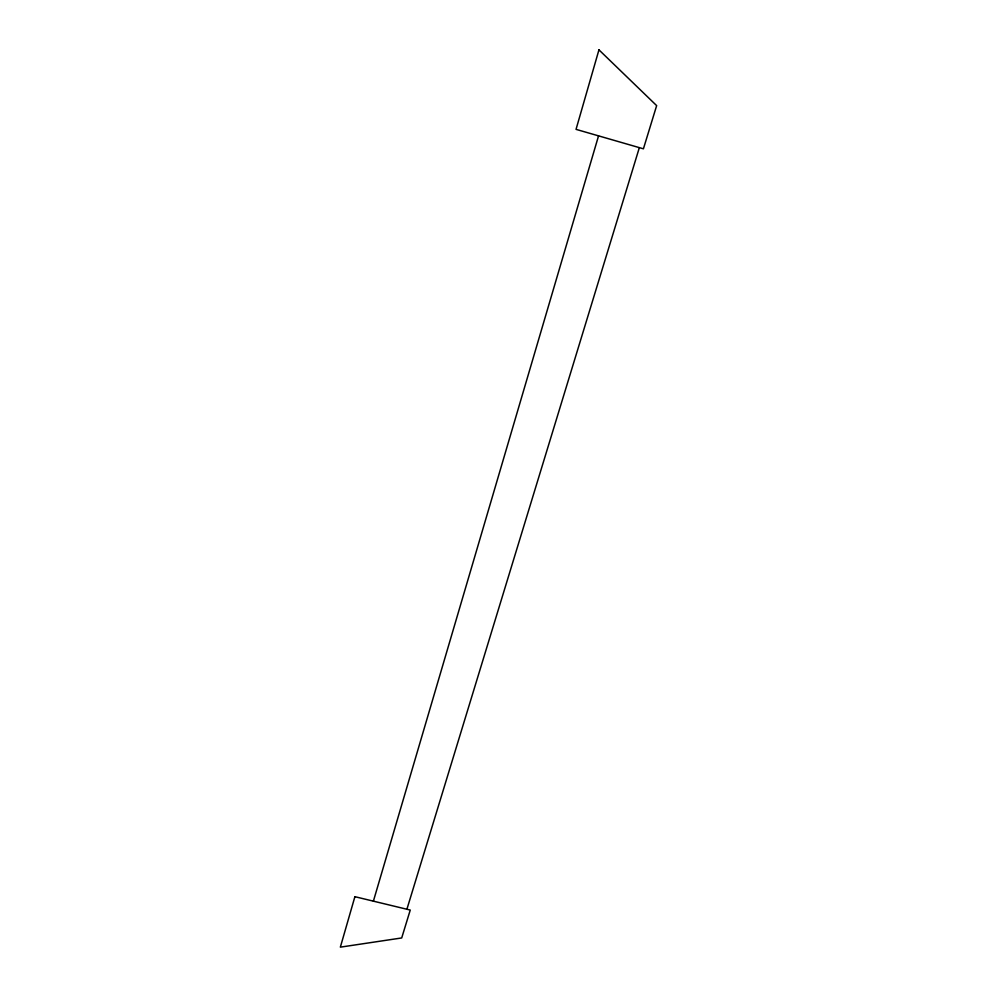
<?xml version="1.0" encoding="UTF-8"?>
<svg xmlns="http://www.w3.org/2000/svg" width="997" height="997" viewBox="0 0 997 997"><rect width="100%" height="100%" fill="white"/><g stroke="black" fill="none" stroke-linecap="round" stroke-linejoin="round"><path stroke-width="1.5" d="M373.389 901.163L598.549 135.866M406.901 909.252L639.351 147.643M354.895 896.689L340.351 947.15L401.704 937.953L410.253 910.062L354.895 896.689M598.948 49.85L576.042 129.361L643.414 148.815L656.649 105.62L598.948 49.85"/></g></svg>
